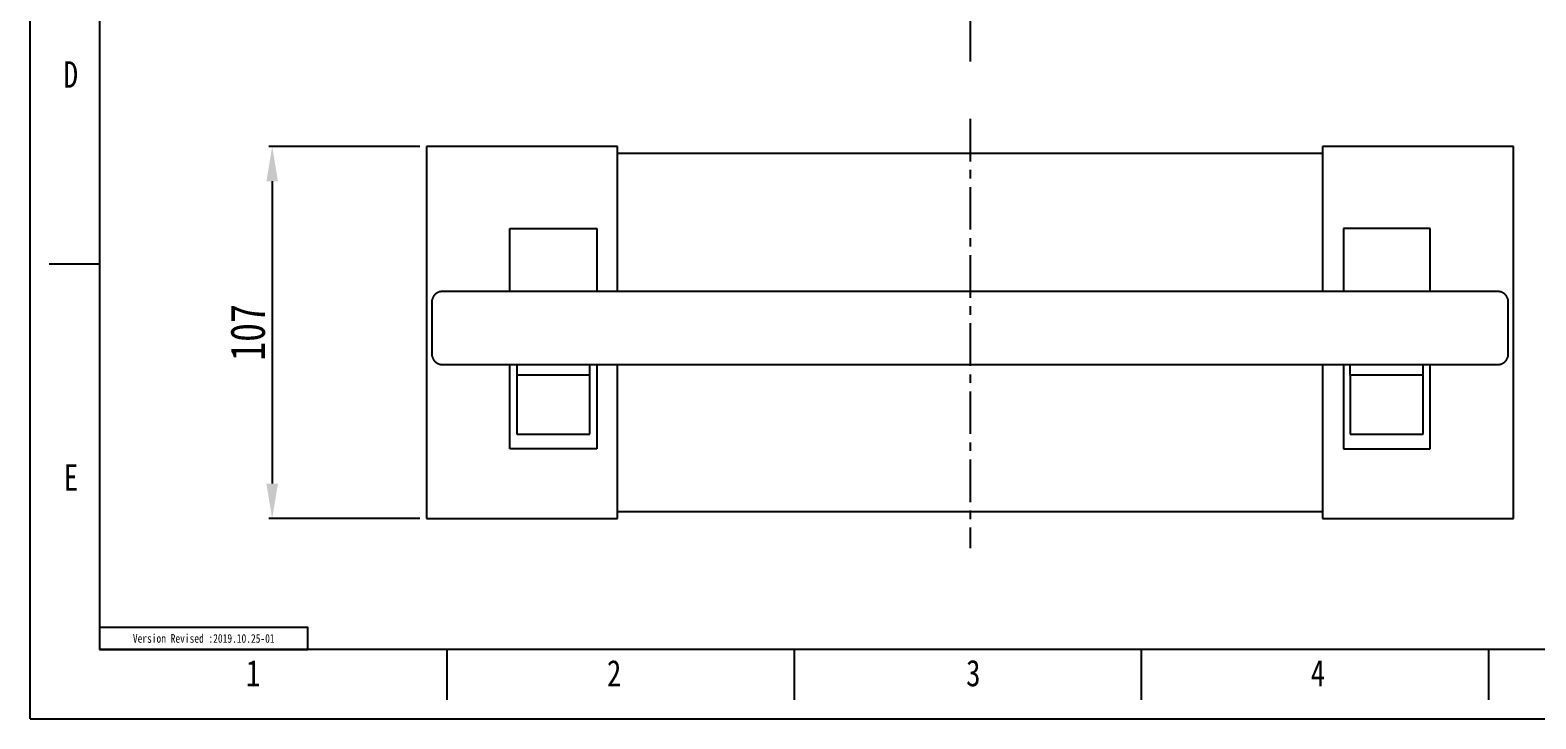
# Model space of a CAD drawing. Header units: millimetres. Extents: x 2782 to 3622, y -1206 to -612.
# Drawn here: x 2781.6 to 3215.2, y -1206.5 to -1008.3 of the extents above; entities that cross this region are included whole.
import ezdxf

# ---------------------------------------------------------------- set-up
doc = ezdxf.new("R2010")
doc.units = ezdxf.units.MM
doc.header["$LTSCALE"] = 32.67
doc.header["$PDMODE"] = 3
doc.header["$PDSIZE"] = 0.3
doc.linetypes.add('CENTER', pattern=[0.6, 0.375, -0.075, 0.075, -0.075])
doc.layers.get('0').update_dxf_attribs({"linetype": 'CONTINUOUS'})
doc.layers.get('Defpoints').update_dxf_attribs({"linetype": 'CONTINUOUS'})
for name, color, linetype in [('______', 1, 'CENTER'), ('FORM', 7, 'CONTINUOUS'), ('TEXT', 2, 'CONTINUOUS')]:
    doc.layers.add(name, color=color, linetype=linetype)
doc.styles.get("Standard").update_dxf_attribs({"font": 'txt', "width": 0.8})
doc.dimstyles.new('DIMSTYLE_1', dxfattribs={"dimtxt": 3.5, "dimasz": 3.5, "dimexe": 1, "dimexo": 1, "dimgap": 1, "dimtad": 1, "dimzin": 0, "dimdsep": 46, "dimtxsty": 'Standard', "dimcen": 0, "dimclrd": 5, "dimclre": 5, "dimazin": 0, "dimtp": 0.3, "dimtm": 0.3, "dimtfac": 1, "dimtofl": 0, "dimtmove": 0, "dimatfit": 3, "dimfxl": 0, "dimtolj": 1, "dimtzin": 0, "dimarcsym": 0})

# ---------------------------------------------------------------- blocks, each defined once
blk = doc.blocks.new('*D325')
at = {"color": 3, "lineweight": -2}
for p, q in [((2893.76, -1041.76), (2850.28, -1041.76)), ((2851.28, -1051.76), (2851.28, -1138.76)), ((2893.76, -1148.76), (2850.28, -1148.76))]:
    blk.add_line(p, q, dxfattribs=at)
at = {"color": 3}
for points in [[(2849.61, -1051.76), (2852.95, -1051.76), (2851.28, -1041.76)], [(2849.61, -1138.76), (2852.95, -1138.76), (2851.28, -1148.76)]]:
    blk.add_solid(points, dxfattribs=at)
at = {"layer": 'Defpoints', "color": 0}
for p in [(2895.76, -1041.76), (2851.28, -1148.76), (2895.76, -1148.76)]:
    blk.add_point(p, dxfattribs=at)
at = {"color": 3, "insert": (2844.28, -1095.26), "char_height": 10, "attachment_point": 5, "rotation": 90}
blk.add_mtext('\\A1;107', dxfattribs=at)

msp = doc.modelspace()

# ---------------------------------------------------------------- linework, layer by layer
at = {"color": 7, "linetype": 'Continuous'}
for p, q in [((2781.57, -1206.45), (2781.57, -612.45)), ((2801.57, -632.45), (2801.57, -1186.45)), ((2801.57, -1075.65), (2787.03, -1075.65)), ((2901.57, -1186.45), (2901.57, -1200.99)), ((3001.57, -1186.45), (3001.57, -1200.99)), ((3101.57, -1186.45), (3101.57, -1200.99)), ((3201.57, -1186.45), (3201.57, -1200.99)), ((2781.57, -1206.45), (3621.56, -1206.45))]:
    msp.add_line(p, q, dxfattribs=at)
for p, q in [((2950.76, -1041.76), (2895.76, -1041.76)), ((2895.76, -1041.76), (2895.76, -1148.76)), ((2950.76, -1083.48), (2950.76, -1041.76)), ((3153.76, -1043.77), (2950.76, -1043.77)), ((3208.76, -1041.76), (3153.76, -1041.76)), ((3153.76, -1041.76), (3153.76, -1083.48)), ((3208.76, -1148.76), (3208.76, -1041.76)), ((2919.76, -1083.48), (2919.76, -1065.31)), ((2919.76, -1065.31), (2944.76, -1065.31)), ((2944.76, -1065.31), (2944.76, -1083.48)), ((3184.76, -1065.31), (3159.76, -1065.31)), ((3159.76, -1065.31), (3159.76, -1083.48)), ((3184.76, -1083.48), (3184.76, -1065.31)), ((2898.45, -1084.09), (2898.37, -1084.16)), ((2898.53, -1084.03), (2898.45, -1084.09)), ((2898.61, -1083.97), (2898.53, -1084.03)), ((2898.7, -1083.92), (2898.61, -1083.97)), ((2898.79, -1083.87), (2898.7, -1083.92)), ((2898.88, -1083.82), (2898.79, -1083.87)), ((2898.97, -1083.77), (2898.88, -1083.82)), ((2899.07, -1083.73), (2898.97, -1083.77)), ((2899.16, -1083.69), (2899.07, -1083.73)), ((2899.26, -1083.66), (2899.16, -1083.69)), ((2899.35, -1083.62), (2899.26, -1083.66)), ((2899.45, -1083.59), (2899.35, -1083.62)), ((2899.55, -1083.57), (2899.45, -1083.59)), ((2899.65, -1083.55), (2899.55, -1083.57)), ((2899.75, -1083.53), (2899.65, -1083.55)), ((2899.85, -1083.51), (2899.75, -1083.53)), ((2899.95, -1083.5), (2899.85, -1083.51)), ((2900.06, -1083.49), (2899.95, -1083.5)), ((2900.16, -1083.48), (2900.06, -1083.49)), ((2900.26, -1083.48), (2900.16, -1083.48)), ((3204.26, -1083.48), (2900.26, -1083.48)), ((3204.36, -1083.48), (3204.26, -1083.48)), ((3204.47, -1083.49), (3204.36, -1083.48)), ((3204.57, -1083.5), (3204.47, -1083.49)), ((3204.67, -1083.51), (3204.57, -1083.5)), ((3204.77, -1083.53), (3204.67, -1083.51)), ((3204.87, -1083.55), (3204.77, -1083.53)), ((3204.97, -1083.57), (3204.87, -1083.55)), ((3205.07, -1083.59), (3204.97, -1083.57)), ((3205.17, -1083.62), (3205.07, -1083.59)), ((3205.26, -1083.66), (3205.17, -1083.62)), ((3205.36, -1083.69), (3205.26, -1083.66)), ((3205.46, -1083.73), (3205.36, -1083.69)), ((3205.55, -1083.77), (3205.46, -1083.73)), ((3205.64, -1083.82), (3205.55, -1083.77)), ((3205.73, -1083.87), (3205.64, -1083.82)), ((3205.82, -1083.92), (3205.73, -1083.87)), ((3205.91, -1083.97), (3205.82, -1083.92)), ((3205.99, -1084.03), (3205.91, -1083.97)), ((3206.07, -1084.09), (3205.99, -1084.03)), ((3206.15, -1084.16), (3206.07, -1084.09)), ((2897.27, -1086.28), (2897.26, -1086.38)), ((2897.26, -1086.38), (2897.26, -1086.48)), ((2897.26, -1086.48), (2897.26, -1101.48)), ((2897.28, -1086.18), (2897.27, -1086.28)), ((2897.29, -1086.07), (2897.28, -1086.18)), ((2897.3, -1085.97), (2897.29, -1086.07)), ((2897.32, -1085.87), (2897.3, -1085.97)), ((2897.35, -1085.77), (2897.32, -1085.87)), ((2897.37, -1085.67), (2897.35, -1085.77)), ((2897.4, -1085.57), (2897.37, -1085.67)), ((2897.43, -1085.48), (2897.4, -1085.57)), ((2897.47, -1085.38), (2897.43, -1085.48)), ((2897.51, -1085.29), (2897.47, -1085.38)), ((2897.55, -1085.19), (2897.51, -1085.29)), ((2897.6, -1085.1), (2897.55, -1085.19)), ((2897.65, -1085.01), (2897.6, -1085.1)), ((2897.7, -1084.92), (2897.65, -1085.01)), ((2897.75, -1084.84), (2897.7, -1084.92)), ((2897.81, -1084.75), (2897.75, -1084.84)), ((2897.87, -1084.67), (2897.81, -1084.75)), ((2897.93, -1084.59), (2897.87, -1084.67)), ((2898, -1084.51), (2897.93, -1084.59)), ((2898.07, -1084.43), (2898, -1084.51)), ((2898.14, -1084.36), (2898.07, -1084.43)), ((2898.21, -1084.29), (2898.14, -1084.36)), ((2898.29, -1084.22), (2898.21, -1084.29)), ((2898.37, -1084.16), (2898.29, -1084.22)), ((3206.23, -1084.22), (3206.15, -1084.16)), ((3206.31, -1084.29), (3206.23, -1084.22)), ((3206.38, -1084.36), (3206.31, -1084.29)), ((3206.45, -1084.43), (3206.38, -1084.36)), ((3206.52, -1084.51), (3206.45, -1084.43)), ((3206.59, -1084.59), (3206.52, -1084.51)), ((3206.65, -1084.67), (3206.59, -1084.59)), ((3206.71, -1084.75), (3206.65, -1084.67)), ((3206.77, -1084.84), (3206.71, -1084.75)), ((3206.82, -1084.92), (3206.77, -1084.84)), ((3206.88, -1085.01), (3206.82, -1084.92)), ((3206.92, -1085.1), (3206.88, -1085.01)), ((3206.97, -1085.19), (3206.92, -1085.1)), ((3207.01, -1085.29), (3206.97, -1085.19)), ((3207.05, -1085.38), (3207.01, -1085.29)), ((3207.09, -1085.48), (3207.05, -1085.38)), ((3207.12, -1085.57), (3207.09, -1085.48)), ((3207.15, -1085.67), (3207.12, -1085.57)), ((3207.18, -1085.77), (3207.15, -1085.67)), ((3207.2, -1085.87), (3207.18, -1085.77)), ((3207.22, -1085.97), (3207.2, -1085.87)), ((3207.23, -1086.07), (3207.22, -1085.97)), ((3207.24, -1086.18), (3207.23, -1086.07)), ((3207.25, -1086.28), (3207.24, -1086.18)), ((3207.26, -1086.38), (3207.25, -1086.28)), ((3207.26, -1086.48), (3207.26, -1086.38)), ((3207.26, -1101.48), (3207.26, -1086.48)), ((2897.26, -1101.48), (2897.26, -1101.58)), ((2897.26, -1101.58), (2897.27, -1101.69)), ((2897.27, -1101.69), (2897.28, -1101.79)), ((2897.28, -1101.79), (2897.29, -1101.89)), ((2897.29, -1101.89), (2897.3, -1101.99)), ((2897.3, -1101.99), (2897.32, -1102.09)), ((2897.32, -1102.09), (2897.35, -1102.19)), ((2897.35, -1102.19), (2897.37, -1102.29)), ((2897.37, -1102.29), (2897.4, -1102.39)), ((2897.4, -1102.39), (2897.43, -1102.49)), ((2897.43, -1102.49), (2897.47, -1102.58)), ((2897.47, -1102.58), (2897.51, -1102.68)), ((2897.51, -1102.68), (2897.55, -1102.77)), ((2897.55, -1102.77), (2897.6, -1102.86)), ((2897.6, -1102.86), (2897.65, -1102.95)), ((2897.65, -1102.95), (2897.7, -1103.04)), ((2897.7, -1103.04), (2897.75, -1103.13)), ((2897.75, -1103.13), (2897.81, -1103.21)), ((2897.81, -1103.21), (2897.87, -1103.3)), ((2897.87, -1103.3), (2897.93, -1103.38)), ((2897.93, -1103.38), (2898, -1103.45)), ((2898, -1103.45), (2898.07, -1103.53)), ((2898.07, -1103.53), (2898.14, -1103.6)), ((2898.14, -1103.6), (2898.21, -1103.67)), ((2898.21, -1103.67), (2898.29, -1103.74)), ((2898.29, -1103.74), (2898.37, -1103.81)), ((2898.37, -1103.81), (2898.45, -1103.87)), ((2898.45, -1103.87), (2898.53, -1103.93)), ((2898.53, -1103.93), (2898.61, -1103.99)), ((2898.61, -1103.99), (2898.7, -1104.05)), ((2898.7, -1104.05), (2898.79, -1104.1)), ((2898.79, -1104.1), (2898.88, -1104.15)), ((2898.88, -1104.15), (2898.97, -1104.19)), ((2898.97, -1104.19), (2899.07, -1104.23)), ((2899.07, -1104.23), (2899.16, -1104.27)), ((2899.16, -1104.27), (2899.26, -1104.31)), ((2899.26, -1104.31), (2899.35, -1104.34)), ((2899.35, -1104.34), (2899.45, -1104.37)), ((2899.45, -1104.37), (2899.55, -1104.4)), ((2899.55, -1104.4), (2899.65, -1104.42)), ((2899.65, -1104.42), (2899.75, -1104.44)), ((2899.75, -1104.44), (2899.85, -1104.45)), ((2899.85, -1104.45), (2899.95, -1104.47)), ((2899.95, -1104.47), (2900.06, -1104.48)), ((2900.06, -1104.48), (2900.16, -1104.48)), ((2900.16, -1104.48), (2900.26, -1104.48)), ((2900.26, -1104.48), (3204.26, -1104.48)), ((2919.76, -1104.8), (2919.76, -1104.48)), ((2919.76, -1104.98), (2919.76, -1104.8)), ((2919.76, -1105.65), (2919.76, -1104.98)), ((2919.76, -1105.82), (2919.76, -1105.65)), ((2942.76, -1104.56), (2921.76, -1104.56)), ((2921.76, -1104.56), (2921.76, -1107.56)), ((3161.76, -1104.56), (2942.76, -1104.56)), ((2942.76, -1107.56), (2942.76, -1104.56)), ((2944.76, -1104.48), (2944.76, -1104.8)), ((2944.76, -1104.8), (2944.76, -1104.98)), ((2944.76, -1104.98), (2944.76, -1105.65)), ((2944.76, -1105.65), (2944.76, -1105.82)), ((2950.76, -1148.76), (2950.76, -1104.48)), ((3153.76, -1104.48), (3153.76, -1148.76)), ((3159.76, -1104.48), (3159.76, -1114.21)), ((3161.76, -1107.56), (3161.76, -1104.56)), ((3182.76, -1104.56), (3161.76, -1104.56)), ((3182.76, -1107.56), (3182.76, -1104.56)), ((3184.76, -1114.21), (3184.76, -1104.48)), ((3204.26, -1104.48), (3204.36, -1104.48)), ((3204.36, -1104.48), (3204.47, -1104.48)), ((3204.47, -1104.48), (3204.57, -1104.47)), ((3204.57, -1104.47), (3204.67, -1104.45)), ((3204.67, -1104.45), (3204.77, -1104.44)), ((3204.77, -1104.44), (3204.87, -1104.42)), ((3204.87, -1104.42), (3204.97, -1104.4)), ((3204.97, -1104.4), (3205.07, -1104.37)), ((3205.07, -1104.37), (3205.17, -1104.34)), ((3205.17, -1104.34), (3205.26, -1104.31)), ((3205.26, -1104.31), (3205.36, -1104.27)), ((3205.36, -1104.27), (3205.46, -1104.23)), ((3205.46, -1104.23), (3205.55, -1104.19)), ((3205.55, -1104.19), (3205.64, -1104.15)), ((3205.64, -1104.15), (3205.73, -1104.1)), ((3205.73, -1104.1), (3205.82, -1104.05)), ((3205.82, -1104.05), (3205.91, -1103.99)), ((3205.91, -1103.99), (3205.99, -1103.93)), ((3205.99, -1103.93), (3206.07, -1103.87)), ((3206.07, -1103.87), (3206.15, -1103.81)), ((3206.15, -1103.81), (3206.23, -1103.74)), ((3206.23, -1103.74), (3206.31, -1103.67)), ((3206.31, -1103.67), (3206.38, -1103.6)), ((3206.38, -1103.6), (3206.45, -1103.53)), ((3206.45, -1103.53), (3206.52, -1103.45)), ((3206.52, -1103.45), (3206.59, -1103.38)), ((3206.59, -1103.38), (3206.65, -1103.3)), ((3206.65, -1103.3), (3206.71, -1103.21)), ((3206.71, -1103.21), (3206.77, -1103.13)), ((3206.77, -1103.13), (3206.82, -1103.04)), ((3206.82, -1103.04), (3206.88, -1102.95)), ((3206.88, -1102.95), (3206.92, -1102.86)), ((3206.92, -1102.86), (3206.97, -1102.77)), ((3206.97, -1102.77), (3207.01, -1102.68)), ((3207.01, -1102.68), (3207.05, -1102.58)), ((3207.05, -1102.58), (3207.09, -1102.49)), ((3207.09, -1102.49), (3207.12, -1102.39)), ((3207.12, -1102.39), (3207.15, -1102.29)), ((3207.15, -1102.29), (3207.18, -1102.19)), ((3207.18, -1102.19), (3207.2, -1102.09)), ((3207.2, -1102.09), (3207.22, -1101.99)), ((3207.22, -1101.99), (3207.23, -1101.89)), ((3207.23, -1101.89), (3207.24, -1101.79)), ((3207.24, -1101.79), (3207.25, -1101.69)), ((3207.25, -1101.69), (3207.26, -1101.58)), ((3207.26, -1101.58), (3207.26, -1101.48)), ((2919.76, -1106.5), (2919.76, -1105.82)), ((2919.76, -1106.65), (2919.76, -1106.5)), ((2919.76, -1107.35), (2919.76, -1106.65)), ((2919.76, -1107.48), (2919.76, -1107.35)), ((2919.76, -1108.21), (2919.76, -1107.48)), ((2919.76, -1108.32), (2919.76, -1108.21)), ((2919.76, -1109.06), (2919.76, -1108.32)), ((2919.76, -1109.15), (2919.76, -1109.06)), ((2919.76, -1109.92), (2919.76, -1109.15)), ((2919.76, -1109.99), (2919.76, -1109.92)), ((2919.76, -1110.77), (2919.76, -1109.99)), ((2921.76, -1107.56), (2921.76, -1124.56)), ((2942.76, -1107.56), (2921.76, -1107.56)), ((2942.76, -1124.56), (2942.76, -1107.56)), ((2944.76, -1105.82), (2944.76, -1106.5)), ((2944.76, -1106.5), (2944.76, -1106.65)), ((2944.76, -1106.65), (2944.76, -1107.35)), ((2944.76, -1107.35), (2944.76, -1107.48)), ((2944.76, -1107.48), (2944.76, -1108.21)), ((2944.76, -1108.21), (2944.76, -1108.32)), ((2944.76, -1108.32), (2944.76, -1109.06)), ((2944.76, -1109.06), (2944.76, -1109.15)), ((2944.76, -1109.15), (2944.76, -1109.92)), ((2944.76, -1109.92), (2944.76, -1109.99)), ((2944.76, -1109.99), (2944.76, -1110.77)), ((3182.76, -1107.56), (3161.76, -1107.56)), ((3161.76, -1107.56), (3161.76, -1124.56)), ((3182.76, -1124.56), (3182.76, -1107.56)), ((2919.76, -1110.82), (2919.76, -1110.77)), ((2919.76, -1111.63), (2919.76, -1110.82)), ((2919.76, -1111.66), (2919.76, -1111.63)), ((2919.76, -1112.49), (2919.76, -1111.66)), ((2919.76, -1112.5), (2919.76, -1112.49)), ((2919.76, -1113.34), (2919.76, -1112.5)), ((2919.76, -1113.35), (2919.76, -1113.34)), ((2919.76, -1114.21), (2919.76, -1113.35)), ((2919.76, -1115.27), (2919.76, -1114.21)), ((2944.76, -1110.77), (2944.76, -1110.82)), ((2944.76, -1110.82), (2944.76, -1111.63)), ((2944.76, -1111.63), (2944.76, -1111.66)), ((2944.76, -1111.66), (2944.76, -1112.49)), ((2944.76, -1112.49), (2944.76, -1112.5)), ((2944.76, -1112.5), (2944.76, -1113.34)), ((2944.76, -1113.34), (2944.76, -1113.35)), ((2944.76, -1113.35), (2944.76, -1114.21)), ((2944.76, -1114.21), (2944.76, -1115.27)), ((3159.76, -1114.21), (3159.76, -1128.56)), ((3184.76, -1128.56), (3184.76, -1114.21)), ((2919.76, -1115.28), (2919.76, -1115.27)), ((2919.76, -1115.48), (2919.76, -1115.28)), ((2919.76, -1115.55), (2919.76, -1115.48)), ((2919.76, -1115.7), (2919.76, -1115.55)), ((2919.76, -1115.82), (2919.76, -1115.7)), ((2919.76, -1115.92), (2919.76, -1115.82)), ((2919.76, -1116.09), (2919.76, -1115.92)), ((2919.76, -1116.35), (2919.76, -1116.09)), ((2919.76, -1116.36), (2919.76, -1116.35)), ((2919.76, -1116.57), (2919.76, -1116.36)), ((2919.76, -1116.63), (2919.76, -1116.57)), ((2919.76, -1116.79), (2919.76, -1116.63)), ((2919.76, -1116.91), (2919.76, -1116.79)), ((2919.76, -1117.02), (2919.76, -1116.91)), ((2919.76, -1117.18), (2919.76, -1117.02)), ((2919.76, -1117.46), (2919.76, -1117.18)), ((2919.76, -1117.69), (2919.76, -1117.46)), ((2919.76, -1117.46), (2919.76, -1117.46)), ((2919.76, -1117.74), (2919.76, -1117.69)), ((2919.76, -1117.91), (2919.76, -1117.74)), ((2919.76, -1118.03), (2919.76, -1117.91)), ((2919.76, -1118.31), (2919.76, -1118.03)), ((2919.76, -1118.36), (2919.76, -1118.31)), ((2919.76, -1118.59), (2919.76, -1118.36)), ((2919.76, -1118.6), (2919.76, -1118.59)), ((2919.76, -1118.82), (2919.76, -1118.6)), ((2944.76, -1115.27), (2944.76, -1115.28)), ((2944.76, -1115.28), (2944.76, -1115.48)), ((2944.76, -1115.48), (2944.76, -1115.55)), ((2944.76, -1115.55), (2944.76, -1115.7)), ((2944.76, -1115.7), (2944.76, -1115.82)), ((2944.76, -1115.82), (2944.76, -1115.92)), ((2944.76, -1115.92), (2944.76, -1116.09)), ((2944.76, -1116.09), (2944.76, -1116.35)), ((2944.76, -1116.35), (2944.76, -1116.36)), ((2944.76, -1116.36), (2944.76, -1116.57)), ((2944.76, -1116.57), (2944.76, -1116.63)), ((2944.76, -1116.63), (2944.76, -1116.79)), ((2944.76, -1116.79), (2944.76, -1116.91)), ((2944.76, -1116.91), (2944.76, -1117.02)), ((2944.76, -1117.02), (2944.76, -1117.18)), ((2944.76, -1117.18), (2944.76, -1117.46)), ((2944.76, -1117.46), (2944.76, -1117.46)), ((2944.76, -1117.46), (2944.76, -1117.69)), ((2944.76, -1117.69), (2944.76, -1117.74)), ((2944.76, -1117.74), (2944.76, -1117.91)), ((2944.76, -1117.91), (2944.76, -1118.03)), ((2944.76, -1118.03), (2944.76, -1118.31)), ((2944.76, -1118.31), (2944.76, -1118.36)), ((2944.76, -1118.36), (2944.76, -1118.59)), ((2944.76, -1118.59), (2944.76, -1118.6)), ((2944.76, -1118.6), (2944.76, -1118.82)), ((2919.76, -1118.88), (2919.76, -1118.82)), ((2919.76, -1119.04), (2919.76, -1118.88)), ((2919.76, -1119.17), (2919.76, -1119.04)), ((2919.76, -1119.46), (2919.76, -1119.17)), ((2919.76, -1119.5), (2919.76, -1119.46)), ((2919.76, -1119.73), (2919.76, -1119.5)), ((2919.76, -1119.75), (2919.76, -1119.73)), ((2919.76, -1119.96), (2919.76, -1119.75)), ((2919.76, -1120.04), (2919.76, -1119.96)), ((2919.76, -1120.19), (2919.76, -1120.04)), ((2919.76, -1120.34), (2919.76, -1120.19)), ((2919.76, -1120.63), (2919.76, -1120.34)), ((2919.76, -1120.65), (2919.76, -1120.63)), ((2919.76, -1120.88), (2919.76, -1120.65)), ((2919.76, -1120.92), (2919.76, -1120.88)), ((2919.76, -1121.12), (2919.76, -1120.92)), ((2919.76, -1121.22), (2919.76, -1121.12)), ((2919.76, -1121.52), (2919.76, -1121.22)), ((2919.76, -1121.58), (2919.76, -1121.52)), ((2919.76, -1121.81), (2919.76, -1121.58)), ((2919.76, -1122.05), (2919.76, -1121.81)), ((2919.76, -1121.81), (2919.76, -1121.81)), ((2919.76, -1122.11), (2919.76, -1122.05)), ((2919.76, -1122.41), (2919.76, -1122.11)), ((2919.76, -1122.51), (2919.76, -1122.41)), ((2919.76, -1122.71), (2919.76, -1122.51)), ((2919.76, -1122.74), (2919.76, -1122.71)), ((2919.76, -1122.98), (2919.76, -1122.74)), ((2919.76, -1123.01), (2919.76, -1122.98)), ((2919.76, -1123.21), (2919.76, -1123.01)), ((2944.76, -1118.82), (2944.76, -1118.88)), ((2944.76, -1118.88), (2944.76, -1119.04)), ((2944.76, -1119.04), (2944.76, -1119.17)), ((2944.76, -1119.17), (2944.76, -1119.46)), ((2944.76, -1119.46), (2944.76, -1119.5)), ((2944.76, -1119.5), (2944.76, -1119.73)), ((2944.76, -1119.73), (2944.76, -1119.75)), ((2944.76, -1119.75), (2944.76, -1119.96)), ((2944.76, -1119.96), (2944.76, -1120.04)), ((2944.76, -1120.04), (2944.76, -1120.19)), ((2944.76, -1120.19), (2944.76, -1120.34)), ((2944.76, -1120.34), (2944.76, -1120.63)), ((2944.76, -1120.63), (2944.76, -1120.65)), ((2944.76, -1120.65), (2944.76, -1120.88)), ((2944.76, -1120.88), (2944.76, -1120.92)), ((2944.76, -1120.92), (2944.76, -1121.12)), ((2944.76, -1121.12), (2944.76, -1121.22)), ((2944.76, -1121.22), (2944.76, -1121.52)), ((2944.76, -1121.52), (2944.76, -1121.58)), ((2944.76, -1121.58), (2944.76, -1121.81)), ((2944.76, -1121.81), (2944.76, -1121.81)), ((2944.76, -1121.81), (2944.76, -1122.05)), ((2944.76, -1122.05), (2944.76, -1122.11)), ((2944.76, -1122.11), (2944.76, -1122.41)), ((2944.76, -1122.41), (2944.76, -1122.51)), ((2944.76, -1122.51), (2944.76, -1122.71)), ((2944.76, -1122.71), (2944.76, -1122.74)), ((2944.76, -1122.74), (2944.76, -1122.98)), ((2944.76, -1122.98), (2944.76, -1123.01)), ((2944.76, -1123.01), (2944.76, -1123.21)), ((2919.76, -1123.31), (2919.76, -1123.21)), ((2919.76, -1123.61), (2919.76, -1123.31)), ((2919.76, -1123.68), (2919.76, -1123.61)), ((2919.76, -1123.91), (2919.76, -1123.68)), ((2919.76, -1124.14), (2919.76, -1123.91)), ((2919.76, -1123.91), (2919.76, -1123.91)), ((2919.76, -1124.21), (2919.76, -1124.14)), ((2919.76, -1124.51), (2919.76, -1124.21)), ((2919.76, -1124.61), (2919.76, -1124.51)), ((2919.76, -1124.81), (2919.76, -1124.61)), ((2919.76, -1124.84), (2919.76, -1124.81)), ((2919.76, -1125.07), (2919.76, -1124.84)), ((2919.76, -1125.11), (2919.76, -1125.07)), ((2919.76, -1125.41), (2919.76, -1125.11)), ((2919.76, -1125.54), (2919.76, -1125.41)), ((2919.76, -1125.71), (2919.76, -1125.54)), ((2919.76, -1125.77), (2919.76, -1125.71)), ((2919.76, -1126), (2919.76, -1125.77)), ((2919.76, -1126.23), (2919.76, -1126)), ((2919.76, -1126), (2919.76, -1126)), ((2919.76, -1126.3), (2919.76, -1126.23)), ((2919.76, -1126.6), (2919.76, -1126.3)), ((2919.76, -1126.69), (2919.76, -1126.6)), ((2919.76, -1126.9), (2919.76, -1126.69)), ((2919.76, -1126.92), (2919.76, -1126.9)), ((2919.76, -1127.15), (2919.76, -1126.92)), ((2919.76, -1127.19), (2919.76, -1127.15)), ((2919.76, -1127.49), (2919.76, -1127.19)), ((2921.76, -1124.56), (2942.76, -1124.56)), ((2944.76, -1123.21), (2944.76, -1123.31)), ((2944.76, -1123.31), (2944.76, -1123.61)), ((2944.76, -1123.61), (2944.76, -1123.68)), ((2944.76, -1123.68), (2944.76, -1123.91)), ((2944.76, -1123.91), (2944.76, -1123.91)), ((2944.76, -1123.91), (2944.76, -1124.14)), ((2944.76, -1124.14), (2944.76, -1124.21)), ((2944.76, -1124.21), (2944.76, -1124.51)), ((2944.76, -1124.51), (2944.76, -1124.61)), ((2944.76, -1124.61), (2944.76, -1124.81)), ((2944.76, -1124.81), (2944.76, -1124.84)), ((2944.76, -1124.84), (2944.76, -1125.07)), ((2944.76, -1125.07), (2944.76, -1125.11)), ((2944.76, -1125.11), (2944.76, -1125.41)), ((2944.76, -1125.41), (2944.76, -1125.54)), ((2944.76, -1125.54), (2944.76, -1125.71)), ((2944.76, -1125.71), (2944.76, -1125.77)), ((2944.76, -1125.77), (2944.76, -1126)), ((2944.76, -1126), (2944.76, -1126)), ((2944.76, -1126), (2944.76, -1126.23)), ((2944.76, -1126.23), (2944.76, -1126.3)), ((2944.76, -1126.3), (2944.76, -1126.6)), ((2944.76, -1126.6), (2944.76, -1126.69)), ((2944.76, -1126.69), (2944.76, -1126.9)), ((2944.76, -1126.9), (2944.76, -1126.92)), ((2944.76, -1126.92), (2944.76, -1127.15)), ((2944.76, -1127.15), (2944.76, -1127.19)), ((2944.76, -1127.19), (2944.76, -1127.49)), ((3161.76, -1124.56), (3182.76, -1124.56)), ((2919.76, -1127.61), (2919.76, -1127.49)), ((2919.76, -1127.78), (2919.76, -1127.61)), ((2919.76, -1127.84), (2919.76, -1127.78)), ((2919.76, -1128.06), (2919.76, -1127.84)), ((2919.76, -1128.08), (2919.76, -1128.06)), ((2919.76, -1128.37), (2919.76, -1128.08)), ((2919.76, -1128.51), (2919.76, -1128.37)), ((2919.76, -1128.56), (2919.76, -1128.51)), ((2919.76, -1128.74), (2919.76, -1128.56)), ((2944.76, -1128.74), (2919.76, -1128.74)), ((2944.76, -1127.49), (2944.76, -1127.61)), ((2944.76, -1127.61), (2944.76, -1127.78)), ((2944.76, -1127.78), (2944.76, -1127.84)), ((2944.76, -1127.84), (2944.76, -1128.06)), ((2944.76, -1128.06), (2944.76, -1128.08)), ((2944.76, -1128.08), (2944.76, -1128.37)), ((2944.76, -1128.37), (2944.76, -1128.51)), ((2944.76, -1128.51), (2944.76, -1128.56)), ((2944.76, -1128.56), (2944.76, -1128.74)), ((3159.76, -1128.56), (3159.76, -1128.74)), ((3159.76, -1128.74), (3184.76, -1128.74)), ((3184.76, -1128.74), (3184.76, -1128.56)), ((2895.76, -1148.76), (2950.76, -1148.76)), ((2950.76, -1146.76), (3153.76, -1146.76)), ((3153.76, -1148.76), (3208.76, -1148.76))]:
    msp.add_line(p, q)
at = {"linetype": 'Continuous'}
msp.add_line((3601.56, -1186.45), (2801.57, -1186.45), dxfattribs=at)
at = {"layer": '______'}
for p, q in [((3052.26, -672.32), (3052.26, -1017.31)), ((3052.26, -1033.81), (3052.26, -1157.32))]:
    msp.add_line(p, q, dxfattribs=at)
at = {"layer": 'FORM'}
msp.add_lwpolyline([(2801.57, -1186.45), (2861.57, -1186.45), (2861.57, -1180.2), (2801.57, -1180.2)], close=True, dxfattribs=at)

# ---------------------------------------------------------------- texts
at = {"char_height": 7.62, "attachment_point": 5}
for s, width, insert in [('D', 10, (2793.31, -1021.02)), ('E', 10, (2793.31, -1136.99)), ('1', 50, (2845.79, -1193.33)), ('2', 50, (2949.75, -1193.33)), ('3', 50, (3053.19, -1193.33)), ('4', 50, (3152.42, -1193.33))]:
    msp.add_mtext_dynamic_manual_height_columns(s, width=width, gutter_width=12.5, heights=[0], dxfattribs=dict(at, insert=insert))
at = {"layer": 'TEXT', "insert": (2831.57, -1183.33), "char_height": 2.5, "attachment_point": 5}
msp.add_mtext_dynamic_manual_height_columns('Version Revised :2019.10.25-01 ', width=60, gutter_width=12.5, heights=[0], dxfattribs=at)

# ---------------------------------------------------------------- dimensions: what is measured, and where the dimension line sits
dim = msp.add_linear_dim(base=(2851.28, -1148.76), p1=(2895.76, -1041.76), p2=(2895.76, -1148.76), angle=90, dimstyle='DIMSTYLE_1', override={"dimtxt": 10, "dimasz": 10, "dimexo": 2, "dimgap": 2, "dimdec": 0, "dimclrd": 3, "dimclre": 3, "dimclrt": 3, "dimtdec": 0, "dimfxl": 1.25, "dimtfill": 1})
dim.commit()
dim.dimension.update_dxf_attribs({"geometry": '*D325', "text_midpoint": (2844.28, -1095.26)})

doc.saveas('drawing.dxf')
